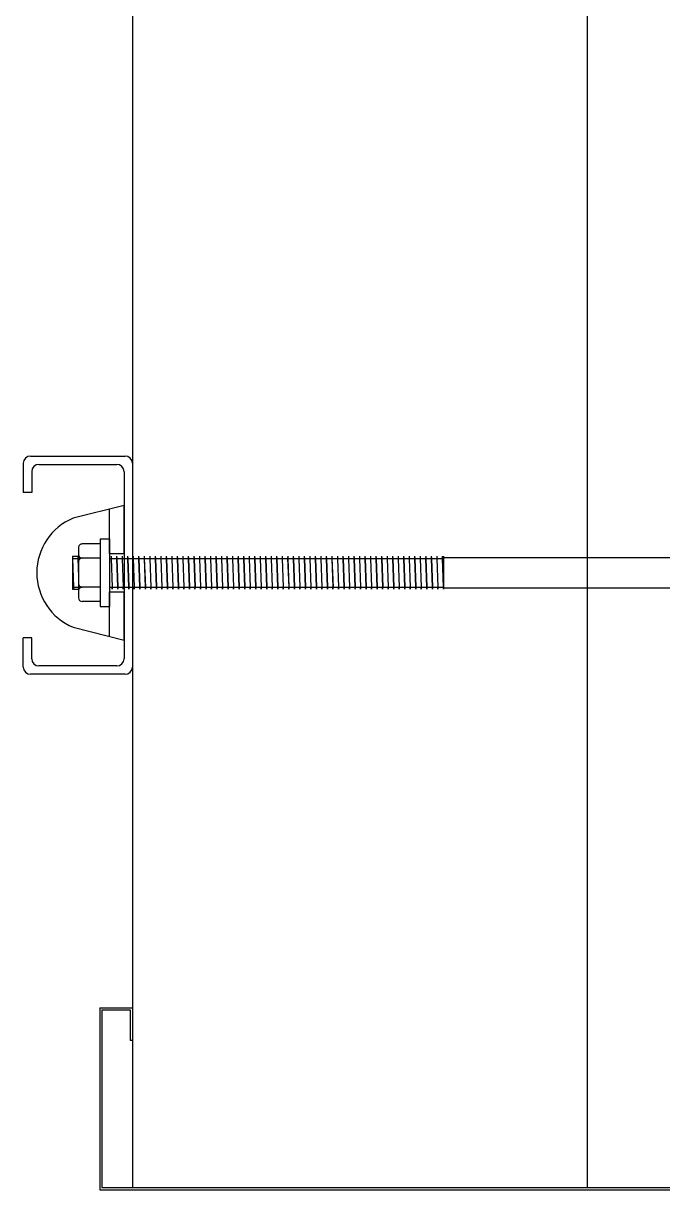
# Model space of a CAD drawing. Header units: millimetres. Extents: x -39468 to 212532, y -94717 to 83483.
# Drawn here: x 73745 to 73920.8, y 13000 to 13320.6 of the extents above; entities that cross this region are included whole.
import ezdxf

# ---------------------------------------------------------------- set-up
doc = ezdxf.new("R2010")
doc.units = ezdxf.units.MM
doc.header["$LTSCALE"] = 300
doc.header["$MEASUREMENT"] = 0
doc.layers.get('0').update_dxf_attribs({"linetype": 'CONTINUOUS'})
doc.layers.add('A-SECT-DOOR', color=8, linetype='CONTINUOUS')
doc.layers.add('주단면도-1$0$A-FLOR-GW', color=6, linetype='CONTINUOUS')

# ---------------------------------------------------------------- blocks, each defined once
blk = doc.blocks.new('방열도어-양개')
at = {"layer": 'A-SECT-DOOR'}
for p, q in [((-193.34, 3261.55), (-193.34, 3253.55)), ((-191.34, 3263.55), (-165.34, 3263.55)), ((-189.04, 3261.25), (-167.64, 3261.25)), ((-163.34, 3261.55), (-163.34, 3205.55)), ((-191.04, 3259.25), (-191.04, 3253.55)), ((-165.64, 3259.25), (-165.64, 3207.85)), ((-191.04, 3253.55), (-193.34, 3253.55)), ((-165.64, 3249.98), (-179.64, 3246.48)), ((-169.64, 3236.78), (-169.64, 3248.98)), ((-165.64, 3236.78), (-165.64, 3249.98)), ((-178.14, 3238.35), (-178.14, 3224.61)), ((-172.19, 3239.38), (-177.12, 3239.38)), ((-172.19, 3240.78), (-169.64, 3240.78)), ((-172.19, 3240.78), (-172.19, 3222.18)), ((-169.64, 3240.78), (-169.64, 3222.18)), ((-179.84, 3236.03), (-179.84, 3235.43)), ((-179.84, 3236.03), (-179.82, 3235.43)), ((-179.84, 3236.03), (-178.14, 3236.03)), ((-179.84, 3236.03), (-179.84, 3226.93)), ((-179.84, 3236), (-179.8, 3235.43)), ((-179.84, 3235.43), (-179.57, 3227.53)), ((-179.84, 3235.43), (-178.14, 3235.43)), ((-179.82, 3235.43), (-179.54, 3227.53)), ((-179.8, 3235.43), (-179.52, 3227.53)), ((-178.32, 3236.03), (-178.33, 3235.43)), ((-178.33, 3235.43), (-178.14, 3230.22)), ((-178.32, 3236.03), (-178.3, 3235.43)), ((-178.32, 3236), (-178.28, 3235.43)), ((-178.3, 3235.43), (-178.14, 3230.91)), ((-178.28, 3235.43), (-178.14, 3231.61)), ((-172.19, 3235.48), (-178.14, 3235.48)), ((-169.64, 3236.78), (-165.64, 3236.78)), ((-169.64, 3235.43), (-77.84, 3235.43)), ((-169.22, 3236.03), (-169.2, 3235.43)), ((-169.22, 3236.03), (-169.22, 3235.43)), ((-169.22, 3236), (-169.17, 3235.43)), ((-169.22, 3235.43), (-168.94, 3227.53)), ((-169.2, 3235.43), (-168.92, 3227.53)), ((-169.17, 3235.43), (-168.9, 3227.53)), ((-167.7, 3236.03), (-167.68, 3235.43)), ((-167.7, 3236.03), (-167.7, 3235.43)), ((-167.7, 3236), (-167.65, 3235.43)), ((-167.7, 3235.43), (-167.43, 3227.53)), ((-167.68, 3235.43), (-167.4, 3227.53)), ((-167.65, 3235.43), (-167.38, 3227.53)), ((-166.18, 3236.03), (-166.19, 3235.43)), ((-166.19, 3235.43), (-165.91, 3227.53)), ((-166.18, 3236.03), (-166.16, 3235.43)), ((-166.18, 3236), (-166.14, 3235.43)), ((-166.16, 3235.43), (-165.89, 3227.53)), ((-166.14, 3235.43), (-165.86, 3227.53)), ((-164.66, 3236.03), (-164.67, 3235.43)), ((-164.67, 3235.43), (-164.39, 3227.53)), ((-164.66, 3236.03), (-164.64, 3235.43)), ((-164.66, 3236), (-164.62, 3235.43)), ((-164.64, 3235.43), (-164.37, 3227.53)), ((-164.62, 3235.43), (-164.34, 3227.53)), ((-163.15, 3236.03), (-163.15, 3235.43)), ((-163.15, 3236.03), (-163.13, 3235.43)), ((-163.15, 3236), (-163.1, 3235.43)), ((-163.15, 3235.43), (-162.87, 3227.53)), ((-163.13, 3235.43), (-162.85, 3227.53)), ((-163.1, 3235.43), (-162.83, 3227.53)), ((-161.63, 3236.03), (-161.63, 3235.43)), ((-161.63, 3236.03), (-161.61, 3235.43)), ((-161.63, 3236), (-161.58, 3235.43)), ((-161.63, 3235.43), (-161.36, 3227.53)), ((-161.61, 3235.43), (-161.33, 3227.53)), ((-161.58, 3235.43), (-161.31, 3227.53)), ((-160.11, 3236.03), (-160.12, 3235.43)), ((-160.12, 3235.43), (-159.84, 3227.53)), ((-160.11, 3236.03), (-160.09, 3235.43)), ((-160.11, 3236), (-160.07, 3235.43)), ((-160.09, 3235.43), (-159.81, 3227.53)), ((-160.07, 3235.43), (-159.79, 3227.53)), ((-158.59, 3236.03), (-158.6, 3235.43)), ((-158.6, 3235.43), (-158.32, 3227.53)), ((-158.59, 3236.03), (-158.57, 3235.43)), ((-158.59, 3236), (-158.55, 3235.43)), ((-158.57, 3235.43), (-158.3, 3227.53)), ((-158.55, 3235.43), (-158.27, 3227.53)), ((-157.08, 3236.03), (-157.08, 3235.43)), ((-157.08, 3236.03), (-157.06, 3235.43)), ((-157.08, 3236), (-157.03, 3235.43)), ((-157.08, 3235.43), (-156.8, 3227.53)), ((-157.06, 3235.43), (-156.78, 3227.53)), ((-157.03, 3235.43), (-156.75, 3227.53)), ((-155.56, 3236.03), (-155.56, 3235.43)), ((-155.56, 3236.03), (-155.54, 3235.43)), ((-155.56, 3236), (-155.51, 3235.43)), ((-155.56, 3235.43), (-155.29, 3227.53)), ((-155.54, 3235.43), (-155.26, 3227.53)), ((-155.51, 3235.43), (-155.24, 3227.53)), ((-154.04, 3236.03), (-154.05, 3235.43)), ((-154.05, 3235.43), (-153.77, 3227.53)), ((-154.04, 3236.03), (-154.02, 3235.43)), ((-154.04, 3236), (-154, 3235.43)), ((-154.02, 3235.43), (-153.74, 3227.53)), ((-154, 3235.43), (-153.72, 3227.53)), ((-152.52, 3236.03), (-152.53, 3235.43)), ((-152.53, 3235.43), (-152.25, 3227.53)), ((-152.52, 3236.03), (-152.5, 3235.43)), ((-152.52, 3236), (-152.48, 3235.43)), ((-152.5, 3235.43), (-152.23, 3227.53)), ((-152.48, 3235.43), (-152.2, 3227.53)), ((-151.01, 3236.03), (-150.99, 3235.43)), ((-151.01, 3236.03), (-151.01, 3235.43)), ((-151.01, 3236), (-150.96, 3235.43)), ((-151.01, 3235.43), (-150.73, 3227.53)), ((-150.99, 3235.43), (-150.71, 3227.53)), ((-150.96, 3235.43), (-150.68, 3227.53)), ((-149.49, 3236.03), (-149.47, 3235.43)), ((-149.49, 3236.03), (-149.49, 3235.43)), ((-149.49, 3236), (-149.44, 3235.43)), ((-149.49, 3235.43), (-149.22, 3227.53)), ((-149.47, 3235.43), (-149.19, 3227.53)), ((-149.44, 3235.43), (-149.17, 3227.53)), ((-147.97, 3236.03), (-147.95, 3235.43)), ((-147.97, 3236.03), (-147.97, 3235.43)), ((-147.97, 3236), (-147.93, 3235.43)), ((-147.97, 3235.43), (-147.7, 3227.53)), ((-147.95, 3235.43), (-147.67, 3227.53)), ((-147.93, 3235.43), (-147.65, 3227.53)), ((-146.45, 3236.03), (-146.46, 3235.43)), ((-146.46, 3235.43), (-146.18, 3227.53)), ((-146.45, 3236.03), (-146.43, 3235.43)), ((-146.45, 3236), (-146.41, 3235.43)), ((-146.43, 3235.43), (-146.16, 3227.53)), ((-146.41, 3235.43), (-146.13, 3227.53)), ((-144.94, 3236.03), (-144.94, 3235.43)), ((-144.94, 3236.03), (-144.91, 3235.43)), ((-144.94, 3235.43), (-144.66, 3227.53)), ((-144.93, 3236), (-144.89, 3235.43)), ((-144.91, 3235.43), (-144.64, 3227.53)), ((-144.89, 3235.43), (-144.61, 3227.53)), ((-143.42, 3236.03), (-143.42, 3235.43)), ((-143.42, 3236.03), (-143.4, 3235.43)), ((-143.42, 3236), (-143.37, 3235.43)), ((-143.42, 3235.43), (-143.15, 3227.53)), ((-143.4, 3235.43), (-143.12, 3227.53)), ((-143.37, 3235.43), (-143.1, 3227.53)), ((-141.9, 3236.03), (-141.9, 3235.43)), ((-141.9, 3236.03), (-141.88, 3235.43)), ((-141.9, 3236), (-141.86, 3235.43)), ((-141.9, 3235.43), (-141.63, 3227.53)), ((-141.88, 3235.43), (-141.6, 3227.53)), ((-141.86, 3235.43), (-141.58, 3227.53)), ((-140.38, 3236.03), (-140.39, 3235.43)), ((-140.39, 3235.43), (-140.11, 3227.53)), ((-140.38, 3236.03), (-140.36, 3235.43)), ((-140.38, 3236), (-140.34, 3235.43)), ((-140.36, 3235.43), (-140.09, 3227.53)), ((-140.34, 3235.43), (-140.06, 3227.53)), ((-138.87, 3236.03), (-138.87, 3235.43)), ((-138.87, 3236.03), (-138.84, 3235.43)), ((-138.87, 3235.43), (-138.59, 3227.53)), ((-138.86, 3236), (-138.82, 3235.43)), ((-138.84, 3235.43), (-138.57, 3227.53)), ((-138.82, 3235.43), (-138.54, 3227.53)), ((-137.35, 3236.03), (-137.35, 3235.43)), ((-137.35, 3236.03), (-137.33, 3235.43)), ((-137.35, 3236), (-137.3, 3235.43)), ((-137.35, 3235.43), (-137.07, 3227.53)), ((-137.33, 3235.43), (-137.05, 3227.53)), ((-137.3, 3235.43), (-137.03, 3227.53)), ((-135.83, 3236.03), (-135.83, 3235.43)), ((-135.83, 3236.03), (-135.81, 3235.43)), ((-135.83, 3236), (-135.79, 3235.43)), ((-135.83, 3235.43), (-135.56, 3227.53)), ((-135.81, 3235.43), (-135.53, 3227.53)), ((-135.79, 3235.43), (-135.51, 3227.53)), ((-134.31, 3236.03), (-134.32, 3235.43)), ((-134.32, 3235.43), (-134.04, 3227.53)), ((-134.31, 3236.03), (-134.29, 3235.43)), ((-134.31, 3236), (-134.27, 3235.43)), ((-134.29, 3235.43), (-134.02, 3227.53)), ((-134.27, 3235.43), (-133.99, 3227.53)), ((-132.8, 3236.03), (-132.8, 3235.43)), ((-132.8, 3236.03), (-132.77, 3235.43)), ((-132.8, 3235.43), (-132.52, 3227.53)), ((-132.79, 3236), (-132.75, 3235.43)), ((-132.77, 3235.43), (-132.5, 3227.53)), ((-132.75, 3235.43), (-132.47, 3227.53)), ((-131.28, 3236.03), (-131.26, 3235.43)), ((-131.28, 3236.03), (-131.28, 3235.43)), ((-131.28, 3236), (-131.23, 3235.43)), ((-131.28, 3235.43), (-131, 3227.53)), ((-131.26, 3235.43), (-130.98, 3227.53)), ((-131.23, 3235.43), (-130.96, 3227.53)), ((-129.76, 3236.03), (-129.74, 3235.43)), ((-129.76, 3236.03), (-129.76, 3235.43)), ((-129.76, 3236), (-129.72, 3235.43)), ((-129.76, 3235.43), (-129.49, 3227.53)), ((-129.74, 3235.43), (-129.46, 3227.53)), ((-129.72, 3235.43), (-129.44, 3227.53)), ((-128.24, 3236.03), (-128.25, 3235.43)), ((-128.25, 3235.43), (-127.97, 3227.53)), ((-128.24, 3236.03), (-128.22, 3235.43)), ((-128.24, 3236), (-128.2, 3235.43)), ((-128.22, 3235.43), (-127.95, 3227.53)), ((-128.2, 3235.43), (-127.92, 3227.53)), ((-126.72, 3236.03), (-126.73, 3235.43)), ((-126.73, 3235.43), (-126.45, 3227.53)), ((-126.72, 3236.03), (-126.7, 3235.43)), ((-126.72, 3236), (-126.68, 3235.43)), ((-126.7, 3235.43), (-126.43, 3227.53)), ((-126.68, 3235.43), (-126.4, 3227.53)), ((-125.21, 3236.03), (-125.19, 3235.43)), ((-125.21, 3236.03), (-125.21, 3235.43)), ((-125.21, 3236), (-125.16, 3235.43)), ((-125.21, 3235.43), (-124.93, 3227.53)), ((-125.19, 3235.43), (-124.91, 3227.53)), ((-125.16, 3235.43), (-124.89, 3227.53)), ((-123.69, 3236.03), (-123.67, 3235.43)), ((-123.69, 3236.03), (-123.69, 3235.43)), ((-123.69, 3236), (-123.64, 3235.43)), ((-123.69, 3235.43), (-123.42, 3227.53)), ((-123.67, 3235.43), (-123.39, 3227.53)), ((-123.64, 3235.43), (-123.37, 3227.53)), ((-122.17, 3236.03), (-122.18, 3235.43)), ((-122.18, 3235.43), (-121.9, 3227.53)), ((-122.17, 3236.03), (-122.15, 3235.43)), ((-122.17, 3236), (-122.13, 3235.43)), ((-122.15, 3235.43), (-121.88, 3227.53)), ((-122.13, 3235.43), (-121.85, 3227.53)), ((-120.65, 3236.03), (-120.66, 3235.43)), ((-120.66, 3235.43), (-120.38, 3227.53)), ((-120.65, 3236.03), (-120.63, 3235.43)), ((-120.65, 3236), (-120.61, 3235.43)), ((-120.63, 3235.43), (-120.36, 3227.53)), ((-120.61, 3235.43), (-120.33, 3227.53)), ((-119.14, 3236.03), (-119.14, 3235.43)), ((-119.14, 3236.03), (-119.12, 3235.43)), ((-119.14, 3236), (-119.09, 3235.43)), ((-119.14, 3235.43), (-118.86, 3227.53)), ((-119.12, 3235.43), (-118.84, 3227.53)), ((-119.09, 3235.43), (-118.82, 3227.53)), ((-117.62, 3236.03), (-117.62, 3235.43)), ((-117.62, 3236.03), (-117.6, 3235.43)), ((-117.62, 3236), (-117.57, 3235.43)), ((-117.62, 3235.43), (-117.35, 3227.53)), ((-117.6, 3235.43), (-117.32, 3227.53)), ((-117.57, 3235.43), (-117.3, 3227.53)), ((-116.1, 3236.03), (-116.11, 3235.43)), ((-116.11, 3235.43), (-115.83, 3227.53)), ((-116.1, 3236.03), (-116.08, 3235.43)), ((-116.1, 3236), (-116.06, 3235.43)), ((-116.08, 3235.43), (-115.8, 3227.53)), ((-116.06, 3235.43), (-115.78, 3227.53)), ((-114.58, 3236.03), (-114.59, 3235.43)), ((-114.59, 3235.43), (-114.31, 3227.53)), ((-114.58, 3236.03), (-114.56, 3235.43)), ((-114.58, 3236), (-114.54, 3235.43)), ((-114.56, 3235.43), (-114.29, 3227.53)), ((-114.54, 3235.43), (-114.26, 3227.53)), ((-113.07, 3236.03), (-113.05, 3235.43)), ((-113.07, 3236.03), (-113.07, 3235.43)), ((-113.07, 3236), (-113.02, 3235.43)), ((-113.07, 3235.43), (-112.79, 3227.53)), ((-113.05, 3235.43), (-112.77, 3227.53)), ((-113.02, 3235.43), (-112.74, 3227.53)), ((-111.55, 3236.03), (-111.53, 3235.43)), ((-111.55, 3236.03), (-111.55, 3235.43)), ((-111.55, 3236), (-111.5, 3235.43)), ((-111.55, 3235.43), (-111.28, 3227.53)), ((-111.53, 3235.43), (-111.25, 3227.53)), ((-111.5, 3235.43), (-111.23, 3227.53)), ((-110.03, 3236.03), (-110.04, 3235.43)), ((-110.04, 3235.43), (-109.76, 3227.53)), ((-110.03, 3236.03), (-110.01, 3235.43)), ((-110.03, 3236), (-109.99, 3235.43)), ((-110.01, 3235.43), (-109.73, 3227.53)), ((-109.99, 3235.43), (-109.71, 3227.53)), ((-108.51, 3236.03), (-108.52, 3235.43)), ((-108.52, 3235.43), (-108.24, 3227.53)), ((-108.51, 3236.03), (-108.49, 3235.43)), ((-108.51, 3236), (-108.47, 3235.43)), ((-108.49, 3235.43), (-108.22, 3227.53)), ((-108.47, 3235.43), (-108.19, 3227.53)), ((-107, 3236.03), (-107, 3235.43)), ((-107, 3236.03), (-106.98, 3235.43)), ((-107, 3235.43), (-106.72, 3227.53)), ((-106.99, 3236), (-106.95, 3235.43)), ((-106.98, 3235.43), (-106.7, 3227.53)), ((-106.95, 3235.43), (-106.67, 3227.53)), ((-105.48, 3236.03), (-105.46, 3235.43)), ((-105.48, 3236.03), (-105.48, 3235.43)), ((-105.48, 3236), (-105.43, 3235.43)), ((-105.48, 3235.43), (-105.21, 3227.53)), ((-105.46, 3235.43), (-105.18, 3227.53)), ((-105.43, 3235.43), (-105.16, 3227.53)), ((-103.96, 3236.03), (-103.94, 3235.43)), ((-103.96, 3236.03), (-103.96, 3235.43)), ((-103.96, 3236), (-103.92, 3235.43)), ((-103.96, 3235.43), (-103.69, 3227.53)), ((-103.94, 3235.43), (-103.66, 3227.53)), ((-103.92, 3235.43), (-103.64, 3227.53)), ((-102.44, 3236.03), (-102.45, 3235.43)), ((-102.45, 3235.43), (-102.17, 3227.53)), ((-102.44, 3236.03), (-102.42, 3235.43)), ((-102.44, 3236), (-102.4, 3235.43)), ((-102.42, 3235.43), (-102.15, 3227.53)), ((-102.4, 3235.43), (-102.12, 3227.53)), ((-100.93, 3236.03), (-100.9, 3235.43)), ((-100.93, 3236.03), (-100.93, 3235.43)), ((-100.93, 3235.43), (-100.65, 3227.53)), ((-100.92, 3236), (-100.88, 3235.43)), ((-100.9, 3235.43), (-100.63, 3227.53)), ((-100.88, 3235.43), (-100.6, 3227.53)), ((-99.41, 3236.03), (-99.41, 3235.43)), ((-99.41, 3236.03), (-99.39, 3235.43)), ((-99.41, 3236), (-99.36, 3235.43)), ((-99.41, 3235.43), (-99.13, 3227.53)), ((-99.39, 3235.43), (-99.11, 3227.53)), ((-99.36, 3235.43), (-99.09, 3227.53)), ((-97.89, 3236.03), (-97.89, 3235.43)), ((-97.89, 3236.03), (-97.87, 3235.43)), ((-97.89, 3236), (-97.85, 3235.43)), ((-97.89, 3235.43), (-97.62, 3227.53)), ((-97.87, 3235.43), (-97.59, 3227.53)), ((-97.85, 3235.43), (-97.57, 3227.53)), ((-96.37, 3236.03), (-96.38, 3235.43)), ((-96.38, 3235.43), (-96.1, 3227.53)), ((-96.37, 3236.03), (-96.35, 3235.43)), ((-96.37, 3236), (-96.33, 3235.43)), ((-96.35, 3235.43), (-96.08, 3227.53)), ((-96.33, 3235.43), (-96.05, 3227.53)), ((-94.86, 3236.03), (-94.86, 3235.43)), ((-94.86, 3236.03), (-94.83, 3235.43)), ((-94.86, 3235.43), (-94.58, 3227.53)), ((-94.85, 3236), (-94.81, 3235.43)), ((-94.83, 3235.43), (-94.56, 3227.53)), ((-94.81, 3235.43), (-94.53, 3227.53)), ((-93.34, 3236.03), (-93.32, 3235.43)), ((-93.34, 3236.03), (-93.34, 3235.43)), ((-93.34, 3236), (-93.29, 3235.43)), ((-93.34, 3235.43), (-93.06, 3227.53)), ((-93.32, 3235.43), (-93.04, 3227.53)), ((-93.29, 3235.43), (-93.02, 3227.53)), ((-91.82, 3236.03), (-91.8, 3235.43)), ((-91.82, 3236.03), (-91.82, 3235.43)), ((-91.82, 3236), (-91.78, 3235.43)), ((-91.82, 3235.43), (-91.55, 3227.53)), ((-91.8, 3235.43), (-91.52, 3227.53)), ((-91.78, 3235.43), (-91.5, 3227.53)), ((-90.3, 3236.03), (-90.31, 3235.43)), ((-90.31, 3235.43), (-90.03, 3227.53)), ((-90.3, 3236.03), (-90.28, 3235.43)), ((-90.3, 3236), (-90.26, 3235.43)), ((-90.28, 3235.43), (-90.01, 3227.53)), ((-90.26, 3235.43), (-89.98, 3227.53)), ((-88.78, 3236.03), (-88.79, 3235.43)), ((-88.79, 3235.43), (-88.51, 3227.53)), ((-88.78, 3236.03), (-88.76, 3235.43)), ((-88.78, 3236), (-88.74, 3235.43)), ((-88.76, 3235.43), (-88.49, 3227.53)), ((-88.74, 3235.43), (-88.46, 3227.53)), ((-87.27, 3236.03), (-87.25, 3235.43)), ((-87.27, 3236.03), (-87.27, 3235.43)), ((-87.27, 3236), (-87.22, 3235.43)), ((-87.27, 3235.43), (-86.99, 3227.53)), ((-87.25, 3235.43), (-86.97, 3227.53)), ((-87.22, 3235.43), (-86.95, 3227.53)), ((-85.75, 3236.03), (-85.75, 3235.43)), ((-85.75, 3236.03), (-85.73, 3235.43)), ((-85.75, 3236), (-85.7, 3235.43)), ((-85.75, 3235.43), (-85.48, 3227.53)), ((-85.73, 3235.43), (-85.45, 3227.53)), ((-85.7, 3235.43), (-85.43, 3227.53)), ((-84.23, 3236.03), (-84.24, 3235.43)), ((-84.24, 3235.43), (-83.96, 3227.53)), ((-84.23, 3236.03), (-84.21, 3235.43)), ((-84.23, 3236), (-84.19, 3235.43)), ((-84.21, 3235.43), (-83.94, 3227.53)), ((-84.19, 3235.43), (-83.91, 3227.53)), ((-82.71, 3236.03), (-82.72, 3235.43)), ((-82.72, 3235.43), (-82.44, 3227.53)), ((-82.71, 3236.03), (-82.69, 3235.43)), ((-82.71, 3236), (-82.67, 3235.43)), ((-82.69, 3235.43), (-82.42, 3227.53)), ((-82.67, 3235.43), (-82.39, 3227.53)), ((-81.2, 3236.03), (-81.18, 3235.43)), ((-81.2, 3236.03), (-81.2, 3235.43)), ((-81.2, 3236), (-81.15, 3235.43)), ((-81.2, 3235.43), (-80.92, 3227.53)), ((-81.18, 3235.43), (-80.9, 3227.53)), ((-81.15, 3235.43), (-80.88, 3227.53)), ((-79.68, 3236.03), (-79.68, 3235.43)), ((-79.68, 3236.03), (-79.66, 3235.43)), ((-79.68, 3236), (-79.63, 3235.43)), ((-79.68, 3235.43), (-79.41, 3227.53)), ((-79.66, 3235.43), (-79.38, 3227.53)), ((-79.63, 3235.43), (-79.36, 3227.53)), ((-78.16, 3236.03), (-78.17, 3235.43)), ((-78.17, 3235.43), (-77.89, 3227.53)), ((-78.16, 3236.03), (-78.14, 3235.43)), ((-78.16, 3236), (-78.12, 3235.43)), ((-78.14, 3235.43), (-77.86, 3227.53)), ((-78.12, 3235.43), (-77.84, 3227.64)), ((-77.84, 3236.03), (-77.84, 3226.93)), ((-77.84, 3235.63), (27.46, 3235.63)), ((-179.84, 3227.53), (-178.14, 3227.53)), ((-179.84, 3226.93), (-178.14, 3226.93)), ((-179.52, 3226.96), (-179.57, 3227.53)), ((-179.54, 3227.53), (-179.52, 3226.93)), ((-179.52, 3226.93), (-179.52, 3227.53)), ((-172.19, 3227.48), (-178.14, 3227.48)), ((-169.64, 3227.53), (-77.84, 3227.53)), ((-169.64, 3213.98), (-169.64, 3226.18)), ((-169.64, 3226.18), (-165.64, 3226.18)), ((-168.9, 3226.96), (-168.94, 3227.53)), ((-168.92, 3227.53), (-168.9, 3226.93)), ((-168.9, 3226.93), (-168.9, 3227.53)), ((-167.38, 3226.96), (-167.43, 3227.53)), ((-167.4, 3227.53), (-167.38, 3226.93)), ((-167.38, 3226.93), (-167.38, 3227.53)), ((-165.87, 3226.96), (-165.91, 3227.53)), ((-165.89, 3227.53), (-165.86, 3226.93)), ((-165.86, 3226.93), (-165.86, 3227.53)), ((-165.64, 3212.98), (-165.64, 3226.18)), ((-164.35, 3226.96), (-164.39, 3227.53)), ((-164.37, 3227.53), (-164.35, 3226.93)), ((-164.35, 3226.93), (-164.34, 3227.53)), ((-162.83, 3226.96), (-162.87, 3227.53)), ((-162.85, 3227.53), (-162.83, 3226.93)), ((-162.83, 3226.93), (-162.83, 3227.53)), ((-161.31, 3226.96), (-161.36, 3227.53)), ((-161.33, 3227.53), (-161.31, 3226.93)), ((-161.31, 3226.93), (-161.31, 3227.53)), ((-159.79, 3226.96), (-159.84, 3227.53)), ((-159.81, 3227.53), (-159.79, 3226.93)), ((-159.79, 3226.93), (-159.79, 3227.53)), ((-158.28, 3226.96), (-158.32, 3227.53)), ((-158.3, 3227.53), (-158.28, 3226.93)), ((-158.28, 3226.93), (-158.27, 3227.53)), ((-156.76, 3226.96), (-156.8, 3227.53)), ((-156.78, 3227.53), (-156.76, 3226.93)), ((-156.76, 3226.93), (-156.75, 3227.53)), ((-155.24, 3226.96), (-155.29, 3227.53)), ((-155.26, 3227.53), (-155.24, 3226.93)), ((-155.24, 3226.93), (-155.24, 3227.53)), ((-153.72, 3226.96), (-153.77, 3227.53)), ((-153.74, 3227.53), (-153.72, 3226.93)), ((-153.72, 3226.93), (-153.72, 3227.53)), ((-152.21, 3226.96), (-152.25, 3227.53)), ((-152.23, 3227.53), (-152.21, 3226.93)), ((-152.21, 3226.93), (-152.2, 3227.53)), ((-150.69, 3226.96), (-150.73, 3227.53)), ((-150.71, 3227.53), (-150.69, 3226.93)), ((-150.69, 3226.93), (-150.68, 3227.53)), ((-149.17, 3226.96), (-149.22, 3227.53)), ((-149.19, 3227.53), (-149.17, 3226.93)), ((-149.17, 3226.93), (-149.17, 3227.53)), ((-147.65, 3226.96), (-147.7, 3227.53)), ((-147.67, 3227.53), (-147.65, 3226.93)), ((-147.65, 3226.93), (-147.65, 3227.53)), ((-146.14, 3226.96), (-146.18, 3227.53)), ((-146.16, 3227.53), (-146.14, 3226.93)), ((-146.14, 3226.93), (-146.13, 3227.53)), ((-144.62, 3226.96), (-144.66, 3227.53)), ((-144.64, 3227.53), (-144.62, 3226.93)), ((-144.62, 3226.93), (-144.61, 3227.53)), ((-143.1, 3226.96), (-143.15, 3227.53)), ((-143.12, 3227.53), (-143.1, 3226.93)), ((-143.1, 3226.93), (-143.1, 3227.53)), ((-141.58, 3226.96), (-141.63, 3227.53)), ((-141.6, 3227.53), (-141.58, 3226.93)), ((-141.58, 3226.93), (-141.58, 3227.53)), ((-140.07, 3226.96), (-140.11, 3227.53)), ((-140.09, 3227.53), (-140.07, 3226.93)), ((-140.07, 3226.93), (-140.06, 3227.53)), ((-138.55, 3226.96), (-138.59, 3227.53)), ((-138.57, 3227.53), (-138.55, 3226.93)), ((-138.55, 3226.93), (-138.54, 3227.53)), ((-137.03, 3226.96), (-137.07, 3227.53)), ((-137.05, 3227.53), (-137.03, 3226.93)), ((-137.03, 3226.93), (-137.03, 3227.53)), ((-135.51, 3226.96), (-135.56, 3227.53)), ((-135.53, 3227.53), (-135.51, 3226.93)), ((-135.51, 3226.93), (-135.51, 3227.53)), ((-134, 3226.96), (-134.04, 3227.53)), ((-134.02, 3227.53), (-133.99, 3226.93)), ((-133.99, 3226.93), (-133.99, 3227.53)), ((-132.48, 3226.96), (-132.52, 3227.53)), ((-132.5, 3227.53), (-132.48, 3226.93)), ((-132.48, 3226.93), (-132.47, 3227.53)), ((-130.96, 3226.96), (-131, 3227.53)), ((-130.98, 3227.53), (-130.96, 3226.93)), ((-130.96, 3226.93), (-130.96, 3227.53)), ((-129.44, 3226.96), (-129.49, 3227.53)), ((-129.46, 3227.53), (-129.44, 3226.93)), ((-129.44, 3226.93), (-129.44, 3227.53)), ((-127.93, 3226.96), (-127.97, 3227.53)), ((-127.95, 3227.53), (-127.92, 3226.93)), ((-127.92, 3226.93), (-127.92, 3227.53)), ((-126.41, 3226.96), (-126.45, 3227.53)), ((-126.43, 3227.53), (-126.41, 3226.93)), ((-126.41, 3226.93), (-126.4, 3227.53)), ((-124.89, 3226.96), (-124.93, 3227.53)), ((-124.91, 3227.53), (-124.89, 3226.93)), ((-124.89, 3226.93), (-124.89, 3227.53)), ((-123.37, 3226.96), (-123.42, 3227.53)), ((-123.39, 3227.53), (-123.37, 3226.93)), ((-123.37, 3226.93), (-123.37, 3227.53)), ((-121.86, 3226.96), (-121.9, 3227.53)), ((-121.88, 3227.53), (-121.85, 3226.93)), ((-121.85, 3226.93), (-121.85, 3227.53)), ((-120.34, 3226.96), (-120.38, 3227.53)), ((-120.36, 3227.53), (-120.34, 3226.93)), ((-120.34, 3226.93), (-120.33, 3227.53)), ((-118.82, 3226.96), (-118.86, 3227.53)), ((-118.84, 3227.53), (-118.82, 3226.93)), ((-118.82, 3226.93), (-118.82, 3227.53)), ((-117.3, 3226.96), (-117.35, 3227.53)), ((-117.32, 3227.53), (-117.3, 3226.93)), ((-117.3, 3226.93), (-117.3, 3227.53)), ((-115.78, 3226.96), (-115.83, 3227.53)), ((-115.8, 3227.53), (-115.78, 3226.93)), ((-115.78, 3226.93), (-115.78, 3227.53)), ((-114.27, 3226.96), (-114.31, 3227.53)), ((-114.29, 3227.53), (-114.27, 3226.93)), ((-114.27, 3226.93), (-114.26, 3227.53)), ((-112.75, 3226.96), (-112.79, 3227.53)), ((-112.77, 3227.53), (-112.75, 3226.93)), ((-112.75, 3226.93), (-112.74, 3227.53)), ((-111.23, 3226.96), (-111.28, 3227.53)), ((-111.25, 3227.53), (-111.23, 3226.93)), ((-111.23, 3226.93), (-111.23, 3227.53)), ((-109.71, 3226.96), (-109.76, 3227.53)), ((-109.73, 3227.53), (-109.71, 3226.93)), ((-109.71, 3226.93), (-109.71, 3227.53)), ((-108.2, 3226.96), (-108.24, 3227.53)), ((-108.22, 3227.53), (-108.2, 3226.93)), ((-108.2, 3226.93), (-108.19, 3227.53)), ((-106.68, 3226.96), (-106.72, 3227.53)), ((-106.7, 3227.53), (-106.68, 3226.93)), ((-106.68, 3226.93), (-106.67, 3227.53)), ((-105.16, 3226.96), (-105.21, 3227.53)), ((-105.18, 3227.53), (-105.16, 3226.93)), ((-105.16, 3226.93), (-105.16, 3227.53)), ((-103.64, 3226.96), (-103.69, 3227.53)), ((-103.66, 3227.53), (-103.64, 3226.93)), ((-103.64, 3226.93), (-103.64, 3227.53)), ((-102.13, 3226.96), (-102.17, 3227.53)), ((-102.15, 3227.53), (-102.13, 3226.93)), ((-102.13, 3226.93), (-102.12, 3227.53)), ((-100.61, 3226.96), (-100.65, 3227.53)), ((-100.63, 3227.53), (-100.61, 3226.93)), ((-100.61, 3226.93), (-100.6, 3227.53)), ((-99.09, 3226.96), (-99.13, 3227.53)), ((-99.11, 3227.53), (-99.09, 3226.93)), ((-99.09, 3226.93), (-99.09, 3227.53)), ((-97.57, 3226.96), (-97.62, 3227.53)), ((-97.59, 3227.53), (-97.57, 3226.93)), ((-97.57, 3226.93), (-97.57, 3227.53)), ((-96.06, 3226.96), (-96.1, 3227.53)), ((-96.08, 3227.53), (-96.06, 3226.93)), ((-96.06, 3226.93), (-96.05, 3227.53)), ((-94.54, 3226.96), (-94.58, 3227.53)), ((-94.56, 3227.53), (-94.54, 3226.93)), ((-94.54, 3226.93), (-94.53, 3227.53)), ((-93.02, 3226.96), (-93.06, 3227.53)), ((-93.04, 3227.53), (-93.02, 3226.93)), ((-93.02, 3226.93), (-93.02, 3227.53)), ((-91.5, 3226.96), (-91.55, 3227.53)), ((-91.52, 3227.53), (-91.5, 3226.93)), ((-91.5, 3226.93), (-91.5, 3227.53)), ((-89.99, 3226.96), (-90.03, 3227.53)), ((-90.01, 3227.53), (-89.98, 3226.93)), ((-89.98, 3226.93), (-89.98, 3227.53)), ((-88.47, 3226.96), (-88.51, 3227.53)), ((-88.49, 3227.53), (-88.47, 3226.93)), ((-88.47, 3226.93), (-88.46, 3227.53)), ((-86.95, 3226.96), (-86.99, 3227.53)), ((-86.97, 3227.53), (-86.95, 3226.93)), ((-86.95, 3226.93), (-86.95, 3227.53)), ((-85.43, 3226.96), (-85.48, 3227.53)), ((-85.45, 3227.53), (-85.43, 3226.93)), ((-85.43, 3226.93), (-85.43, 3227.53)), ((-83.92, 3226.96), (-83.96, 3227.53)), ((-83.94, 3227.53), (-83.91, 3226.93)), ((-83.91, 3226.93), (-83.91, 3227.53)), ((-82.4, 3226.96), (-82.44, 3227.53)), ((-82.42, 3227.53), (-82.4, 3226.93)), ((-82.4, 3226.93), (-82.39, 3227.53)), ((-80.88, 3226.96), (-80.92, 3227.53)), ((-80.9, 3227.53), (-80.88, 3226.93)), ((-80.88, 3226.93), (-80.88, 3227.53)), ((-79.36, 3226.96), (-79.41, 3227.53)), ((-79.38, 3227.53), (-79.36, 3226.93)), ((-79.36, 3226.93), (-79.36, 3227.53)), ((-77.84, 3226.96), (-77.89, 3227.53)), ((-77.86, 3227.53), (-77.84, 3226.93)), ((-77.84, 3226.93), (-77.84, 3227.53)), ((-77.84, 3227.33), (27.46, 3227.33)), ((-172.19, 3223.58), (-177.12, 3223.58)), ((-172.19, 3222.18), (-169.64, 3222.18)), ((-179.64, 3216.48), (-165.64, 3212.98)), ((-193.34, 3205.55), (-193.34, 3213.55)), ((-191.04, 3213.55), (-193.34, 3213.55)), ((-191.04, 3207.85), (-191.04, 3213.55)), ((-165.34, 3203.55), (-191.34, 3203.55)), ((-167.64, 3205.85), (-189.04, 3205.85)), ((-172.34, 3111.89), (-172.34, 3061.89)), ((-172.34, 3111.89), (-163.34, 3111.89)), ((-171.74, 3111.29), (-171.74, 3062.49)), ((-171.74, 3111.29), (-163.94, 3111.29)), ((-163.94, 3111.29), (-163.94, 3102.89)), ((-163.34, 3111.89), (-163.34, 3102.89)), ((-163.34, 3102.89), (-163.94, 3102.89)), ((-172.34, 3061.89), (15.66, 3061.89)), ((-171.74, 3062.49), (15.06, 3062.49))]:
    blk.add_line(p, q, dxfattribs=at)
for centre, radius, start, end in [((-191.34, 3261.55), 2, 90, 180), ((-189.04, 3259.25), 2, 90, 180), ((-167.64, 3259.25), 2, 0, 90), ((-165.34, 3261.55), 2, 0, 90), ((-173.33, 3231.44), 16.31, 112.7603, 179.8596), ((-177.12, 3238.35), 1.03, 89.9986, 180), ((-177.12, 3240.41), 1.03, 269.9986, 270), ((-177.12, 3236.51), 1.03, 180, 270), ((-177.12, 3234.45), 1.03, 89.9986, 180), ((-173.33, 3231.52), 16.31, 180.1404, 247.2397), ((-177.12, 3228.51), 1.03, 180, 270), ((-177.12, 3226.45), 1.03, 89.9986, 180), ((-177.12, 3224.61), 1.03, 180, 270), ((-177.12, 3222.55), 1.03, 89.9986, 90.0019), ((-189.04, 3207.85), 2, 180, 270), ((-167.64, 3207.85), 2, 270, 0), ((-191.34, 3205.55), 2, 180, 270), ((-165.34, 3205.55), 2, 270, 0)]:
    blk.add_arc(centre, radius, start, end, dxfattribs=at)

msp = doc.modelspace()

# ---------------------------------------------------------------- linework, layer by layer
at = {"layer": '주단면도-1$0$A-FLOR-GW'}
for p, q in [((73900, 18550), (73900, 13000.6)), ((73775, 17850), (73775, 13000.6))]:
    msp.add_line(p, q, dxfattribs=at)

# ---------------------------------------------------------------- block references
msp.add_blockref('방열도어-양개', (73938.34, 9938.11))

doc.saveas('drawing.dxf')
